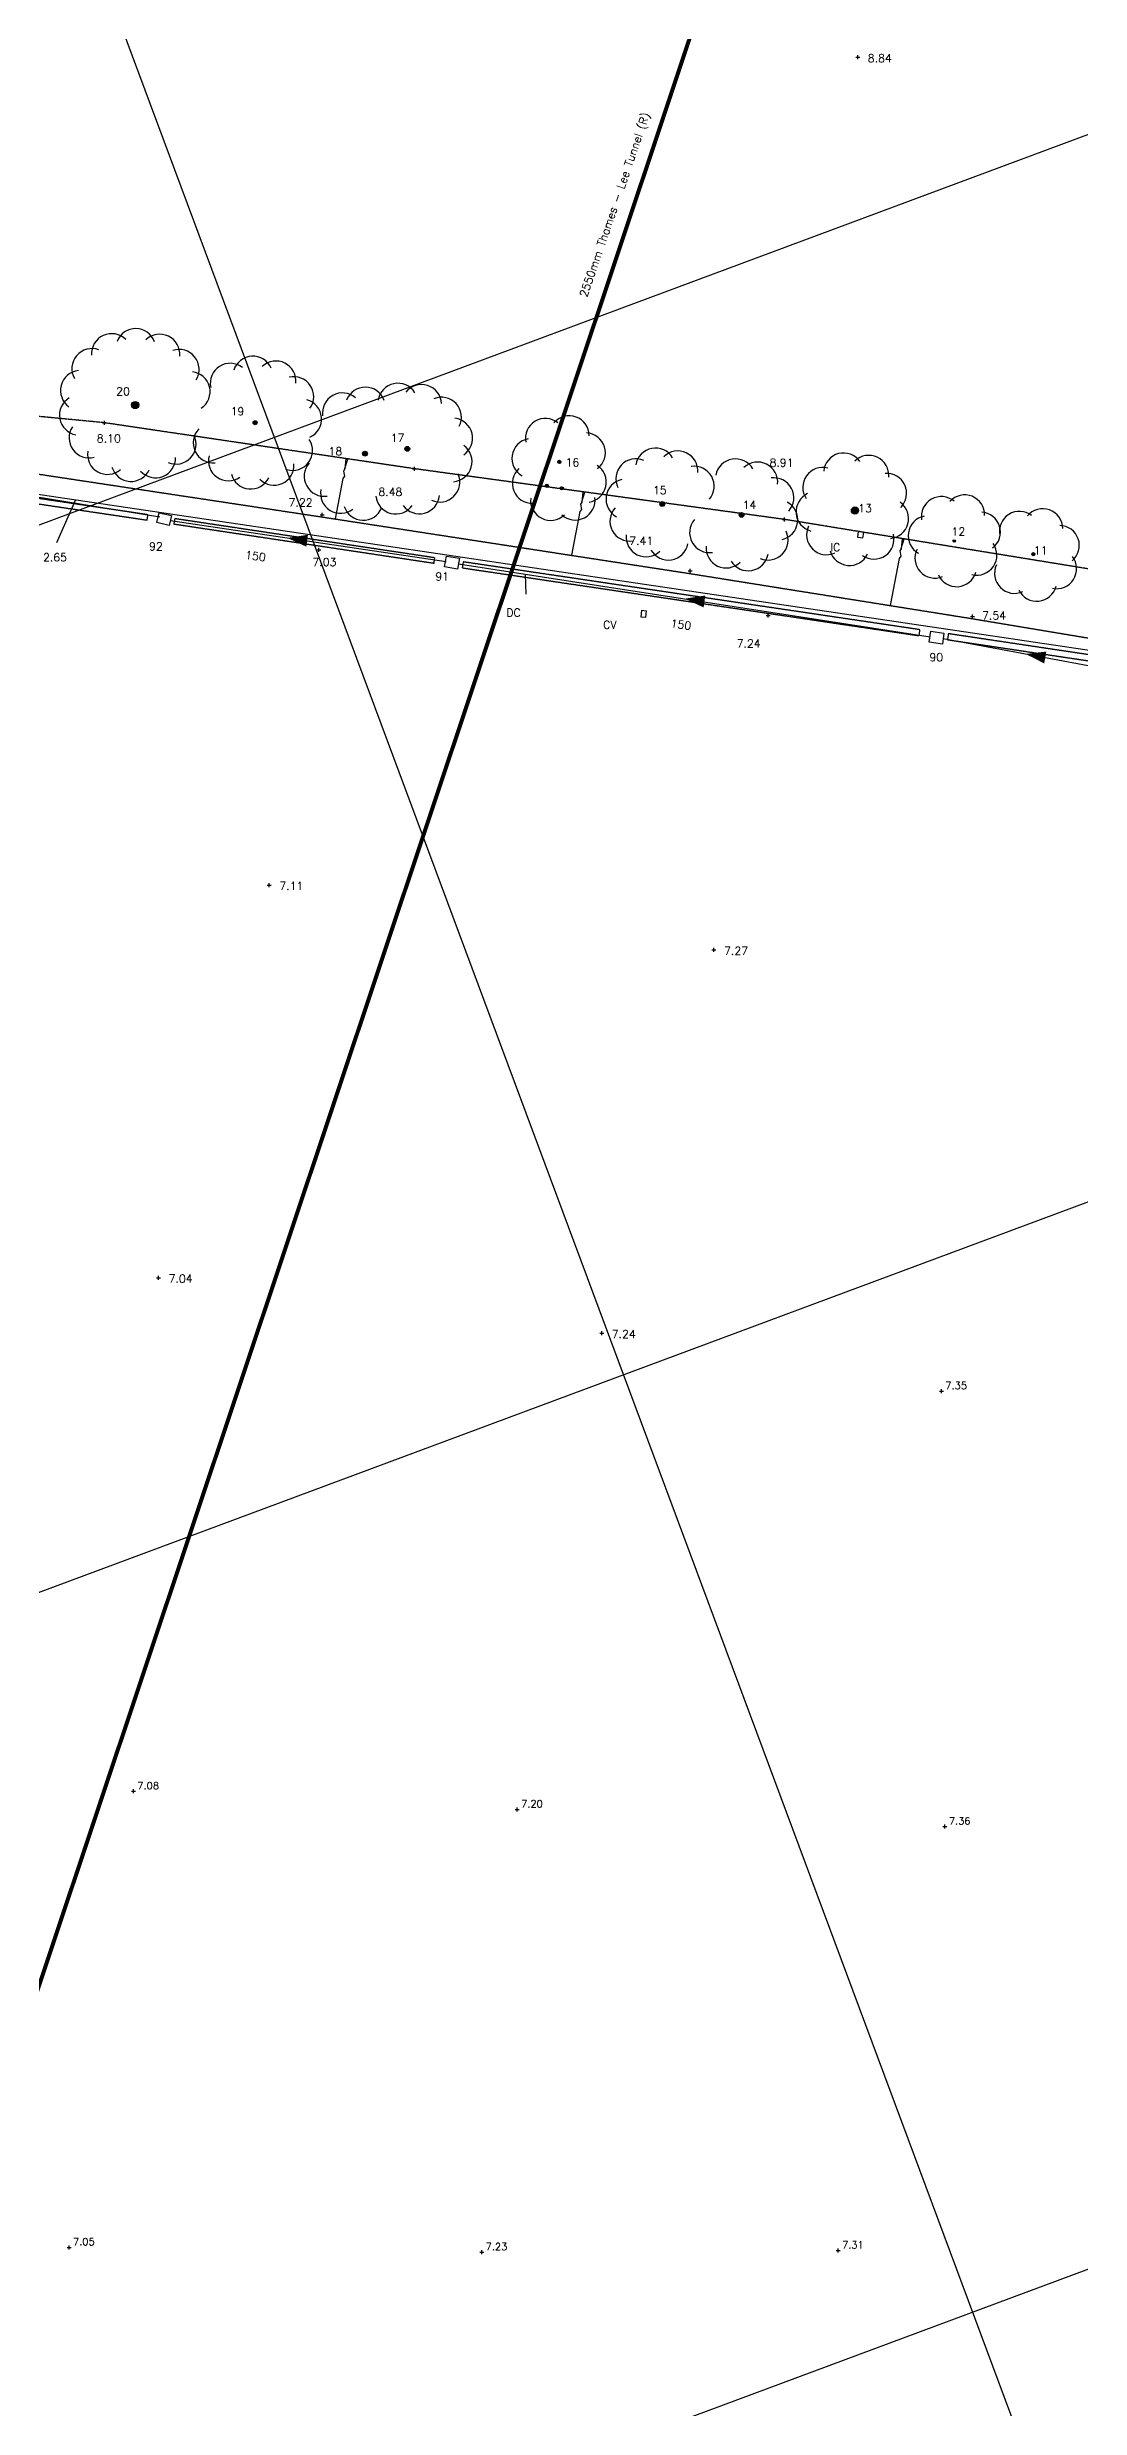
# Model space of a CAD drawing. Extents: x -4000 to 590500, y -6503 to 470250.
# Drawn here: x 212822 to 264421, y 271888 to 389879 of the extents above; entities that cross this region are included whole.
import ezdxf

# ---------------------------------------------------------------- set-up
doc = ezdxf.new("R2010")
doc.units = 0
doc.header["$LTSCALE"] = 0.0508
doc.linetypes.add('DASHED', pattern=[19.05, 12.7, -6.35])
for name, color, linetype in [('BOUNDARY', 30, 'CONTINUOUS'), ('DETAIL', 5, 'CONTINUOUS'), ('GRID', 253, 'CONTINUOUS'), ('LEVEL', 1, 'CONTINUOUS'), ('MH_NUMBER', 7, 'CONTINUOUS'), ('SERVICE', 1, 'CONTINUOUS'), ('STORM', 5, 'CONTINUOUS'), ('TEXT', 7, 'CONTINUOUS'), ('TEXT_SERVICE', 1, 'CONTINUOUS'), ('TREE_NUMBER', 7, 'CONTINUOUS'), ('VEGETATION', 3, 'CONTINUOUS'), ('WATER', 6, 'CONTINUOUS')]:
    doc.layers.add(name, color=color, linetype=linetype)
doc.styles.add('ROMANS', font='Romans.shx')

msp = doc.modelspace()

# ---------------------------------------------------------------- hatches: boundary and pattern name
at = {"layer": 'VEGETATION', "linetype": 'Continuous'}
h = msp.add_hatch(color=256, dxfattribs=at)
edge = h.paths.add_edge_path()
edge.add_arc((217215, 371992), 180, 0, 360)
h = msp.add_hatch(color=256, dxfattribs=at)
edge = h.paths.add_edge_path()
edge.add_arc((223211, 371112), 100, 0, 360)
h = msp.add_hatch(color=256, dxfattribs=at)
edge = h.paths.add_edge_path()
edge.add_arc((228699, 369562), 120, 0, 360)
h = msp.add_hatch(color=256, dxfattribs=at)
edge = h.paths.add_edge_path()
edge.add_arc((230814, 369802), 120, 0, 360)
h = msp.add_hatch(color=256, dxfattribs=at)
edge = h.paths.add_edge_path()
edge.add_arc((238416, 369151), 79.6, 0, 360)
h = msp.add_hatch(color=256, dxfattribs=at)
edge = h.paths.add_edge_path()
edge.add_arc((237788, 367959), 79.6, 0, 360)
h = msp.add_hatch(color=256, dxfattribs=at)
edge = h.paths.add_edge_path()
edge.add_arc((238542, 367833), 79.6, 0, 360)
h = msp.add_hatch(color=256, dxfattribs=at)
edge = h.paths.add_edge_path()
edge.add_arc((243556, 367046), 120, 0, 360)
h = msp.add_hatch(color=256, dxfattribs=at)
edge = h.paths.add_edge_path()
edge.add_arc((247519, 366503), 120, 0, 360)
h = msp.add_hatch(color=256, dxfattribs=at)
edge = h.paths.add_edge_path()
edge.add_arc((253187, 366718), 180, 0, 360)
h = msp.add_hatch(color=256, dxfattribs=at)
edge = h.paths.add_edge_path()
edge.add_arc((258145, 365194), 60, 0, 360)
h = msp.add_hatch(color=256, dxfattribs=at)
edge = h.paths.add_edge_path()
edge.add_arc((262097, 364541), 79.6, 0, 360)

# ---------------------------------------------------------------- linework, layer by layer
at = {"layer": 'BOUNDARY', "linetype": 'Continuous'}
msp.add_line((173557, 373296), (272388, 358623), dxfattribs=at)
at = {"layer": 'DETAIL', "linetype": 'DASHED', "flags": 128}
for points in [[(276052, 351503), (275479, 360725), (272852, 362511), (268648, 363183), (249665, 366274), (231176, 368806), (215676, 371106), (205030, 372134), (183527, 375295), (178010, 375491)], [(187296, 372220), (204718, 369702), (226537, 366404), (244917, 363575), (259001, 361326), (271312, 359271), (272762, 358710), (272407, 358385)]]:
    msp.add_lwpolyline(points, dxfattribs=at)
at = {"layer": 'DETAIL', "flags": 128}
for points in [[(227697, 368815), (227841, 369296), (227743, 369315)], [(239537, 367154), (239682, 367636), (239584, 367655)], [(255497, 364817), (255642, 365298), (255544, 365317)]]:
    msp.add_lwpolyline(points, close=True, dxfattribs=at)
for points in [[(227697, 368815), (227696, 368807), (227623, 368696), (227674, 368435), (227602, 368324), (227209, 366301)], [(239537, 367154), (239536, 367146), (239463, 367035), (239515, 366775), (239442, 366664), (239019, 364483)], [(255497, 364817), (255496, 364809), (255423, 364698), (255475, 364437), (255402, 364326), (254946, 361974)]]:
    msp.add_lwpolyline(points, dxfattribs=at)
at = {"layer": 'GRID', "linetype": 'Continuous', "flags": 128}
for points in [[(0, 286921), (478251, 465000)], [(362081, 0), (188936, 465000)], [(0, 233568), (535000, 432777)], [(0, 180214), (535000, 379423)]]:
    msp.add_lwpolyline(points, dxfattribs=at)
at = {"layer": 'LEVEL', "flags": 128}
for points in [[(253224, 389374), (253424, 389374)], [(253324, 389274), (253324, 389474)], [(215576, 371106), (215776, 371106)], [(215676, 371006), (215676, 371206)], [(231076, 368806), (231276, 368806)], [(231176, 368706), (231176, 368906)], [(226469, 366502), (226669, 366502)], [(226569, 366402), (226569, 366602)], [(249565, 366274), (249765, 366274)], [(249665, 366174), (249665, 366374)], [(226293, 364750), (226493, 364750)], [(226393, 364650), (226393, 364850)], [(244849, 363705), (245049, 363705)], [(244949, 363605), (244949, 363805)], [(248752, 361466), (248952, 361466)], [(248852, 361366), (248852, 361566)], [(258967, 361424), (259167, 361424)], [(259067, 361324), (259067, 361524)], [(223921, 347899), (223921, 348099)], [(223821, 347999), (224021, 347999)], [(246041, 344761), (246241, 344761)], [(246141, 344661), (246141, 344861)], [(218286, 328372), (218486, 328372)], [(218386, 328272), (218386, 328472)], [(240529, 325503), (240529, 325703)], [(240429, 325603), (240629, 325603)], [(257404, 322705), (257604, 322705)], [(257504, 322605), (257504, 322805)], [(217027, 302706), (217227, 302706)], [(217127, 302605), (217127, 302806)], [(236206, 301799), (236406, 301799)], [(236306, 301699), (236306, 301899)], [(257580, 300938), (257780, 300938)], [(257680, 300838), (257680, 301038)], [(213812, 279908), (214012, 279908)], [(213912, 279808), (213912, 280008)], [(234432, 279665), (234632, 279665)], [(234532, 279565), (234532, 279765)], [(252244, 279752), (252444, 279752)], [(252344, 279652), (252344, 279852)]]:
    msp.add_lwpolyline(points, dxfattribs=at)
at = {"layer": 'SERVICE', "linetype": 'DASHED', "flags": 128}
for points in [[(203814, 368616), (217841, 366526), (217797, 366229), (203769, 368320)], [(219208, 366328), (232177, 364374), (232133, 364077), (219163, 366031)], [(233561, 363857), (256394, 360466), (256438, 360762), (233605, 364154)], [(257808, 360265), (272092, 358129), (270280, 343597), (270628, 323467), (270908, 323472), (270560, 343602), (272407, 358385), (257852, 360562)]]:
    msp.add_lwpolyline(points, close=True, dxfattribs=at)
at = {"layer": 'SERVICE', "linetype": 'Continuous', "flags": 128}
for points in [[(218409, 366613), (219032, 366467), (218916, 365971), (218293, 366117)], [(253305, 365393), (253582, 365352), (253624, 365629), (253347, 365670)], [(232681, 363901), (232774, 364443), (233424, 364332), (233332, 363790)], [(242750, 361710), (242716, 361372), (242497, 361395), (242532, 361733)], [(257555, 360049), (256902, 360143), (256980, 360687), (257633, 360594)]]:
    msp.add_lwpolyline(points, close=True, dxfattribs=at)
at = {"layer": 'STORM', "linetype": 'Continuous', "flags": 128}
for points in [[(203620, 368816), (218445, 366401)], [(218974, 366219), (232759, 364172)], [(233378, 364061), (256941, 360415)], [(257594, 360322), (270296, 357953)]]:
    msp.add_lwpolyline(points, dxfattribs=at)
at = {"layer": 'STORM', "flags": 128}
for points in [[(224820, 365351, 0, 600, 0), (225811, 365212, 600, 600, 0)], [(244676, 362313, 0, 600, 0), (245666, 362175, 600, 600, 0)], [(261712, 359554, 0, 600, 0), (262696, 359375, 600, 600, 0)]]:
    msp.add_lwpolyline(points, format="xyseb", dxfattribs=at)
at = {"layer": 'TEXT', "linetype": 'Continuous'}
msp.add_line((214228, 367258), (213285, 365114), dxfattribs=at)
at = {"layer": 'TEXT_SERVICE', "linetype": 'Continuous'}
msp.add_line((236698, 363544), (236739, 362540), dxfattribs=at)
at = {"layer": 'VEGETATION', "linetype": 'Continuous'}
for centre, radius in [((217215, 371992), 180), ((223211, 371112), 100), ((228699, 369562), 120), ((230814, 369802), 120), ((238416, 369151), 79.6), ((237788, 367959), 79.6), ((238542, 367833), 79.6), ((243556, 367046), 120), ((247519, 366503), 120), ((253187, 366718), 180), ((258145, 365194), 60), ((262097, 364541), 79.6)]:
    msp.add_circle(centre, radius, dxfattribs=at)
for centre, start, end in [((216037, 374561), 44.99385, 184.26558), ((217244, 374818), 19.77666, 159.04839), ((218445, 374536), 354.55947, 133.8312), ((215055, 373814), 70.21104, 209.48277), ((219412, 373770), 329.34228, 108.61401), ((221970, 373079), 52.62436, 191.89609), ((223096, 373435), 23.2043, 162.47603), ((224252, 373192), 353.78424, 133.05597), ((214484, 372720), 95.42823, 234.69996), ((219960, 372664), 304.12509, 83.39682), ((225140, 372412), 324.36419, 103.63592), ((228719, 371888), 19.86542, 159.13715), ((230345, 372080), 32.0109, 171.28263), ((231524, 372017), 2.59084, 141.86257), ((214434, 371488), 120.64543, 259.91716), ((225530, 371297), 294.94413, 74.21586), ((227574, 371598), 49.28547, 188.5572), ((232521, 371383), 333.17078, 112.44252), ((214914, 370351), 145.86262, 285.13435), ((221115, 370104), 136.03699, 275.30872), ((233077, 370341), 303.75073, 83.02246), ((237720, 370324), 51.48047, 190.7522), ((238908, 370453), 0.46462, 139.73635), ((239714, 369606), 307.52282, 86.79455), ((215833, 369527), 171.07981, 310.35154), ((218235, 369356), 221.51419, 0.78592), ((219260, 370042), 246.73138, 26.00311), ((221880, 369204), 165.45704, 304.72877), ((225077, 369723), 253.71721, 32.98894), ((233050, 369160), 274.33067, 53.6024), ((237046, 369323), 101.46005, 240.73178), ((243219, 368840), 31.00286, 170.27459), ((244332, 368699), 355.22034, 134.49207), ((252618, 368596), 35.02959, 174.30132), ((253876, 368479), 355.02959, 134.30132), ((217014, 369173), 196.297, 335.56873), ((222989, 368796), 194.8771, 334.14883), ((224155, 368986), 224.29716, 3.56889), ((226665, 368433), 139.37587, 278.6476), ((232446, 368144), 244.91061, 24.18234), ((237062, 368080), 132.06173, 271.33346), ((239760, 368135), 277.91184, 57.18357), ((241747, 367293), 102.56791, 241.83964), ((242234, 368304), 66.78539, 206.05712), ((245152, 367933), 319.43781, 98.70954), ((247216, 368304), 29.91549, 169.18722), ((248326, 368141), 354.13297, 133.4047), ((249132, 367360), 318.35044, 97.62217), ((251578, 367877), 75.02959, 214.30132), ((254765, 367580), 315.02959, 94.30132), ((227481, 367580), 168.79593, 308.06766), ((230240, 367548), 186.0705, 325.34223), ((231421, 367557), 215.49056, 354.76229), ((237976, 367228), 174.13297, 313.4047), ((239202, 367245), 227.98476, 7.25649), ((249329, 366255), 282.56791, 61.83964), ((251244, 366658), 115.02959, 254.30132), ((254868, 366320), 275.02959, 54.30132), ((257505, 366418), 50.13043, 189.40216), ((258668, 366501), 358.70942, 137.98115), ((228612, 367237), 198.21598, 337.48771), ((241944, 366189), 138.35044, 277.62217), ((245923, 365616), 139.43781, 278.70954), ((251771, 365509), 155.02959, 294.30132), ((256844, 365457), 101.50777, 240.7795), ((259457, 365644), 307.22897, 86.5007), ((261404, 365680), 52.35397, 191.6257), ((262571, 365808), 0.9254, 140.19713), ((263398, 364976), 309.49683, 88.76856), ((242749, 365408), 174.13297, 313.4047), ((243859, 365245), 209.91549, 349.18722), ((246744, 364850), 175.22034, 314.49207), ((248842, 365244), 246.78539, 26.05712), ((252914, 364969), 195.02959, 334.30132), ((254137, 365289), 235.02959, 14.30132), ((257182, 364342), 152.96845, 292.24018), ((259278, 364491), 255.81854, 35.09027), ((247856, 364708), 211.00286, 350.27459), ((258265, 363912), 204.44321, 343.71494), ((261161, 363579), 155.21112, 294.48285), ((263264, 363810), 258.06826, 37.33999), ((262268, 363188), 206.63969, 345.91142)]:
    msp.add_arc(centre, 1000, start, end, dxfattribs=at)
at = {"layer": 'WATER', "linetype": 'Continuous', "const_width": 200, "flags": 128}
msp.add_lwpolyline([(114544, 0), (261622, 440305)], dxfattribs=at)

# ---------------------------------------------------------------- texts
at = {"layer": 'LEVEL', "style": 'ROMANS'}
for s, height, p in [('8.84', 400, (253827, 389130)), ('8.10', 400, (215300, 370126)), ('8.91', 400, (248917, 368912)), ('7.22', 400, (224883, 366919)), ('8.48', 400, (229369, 367457)), ('7.41', 400, (241905, 365011)), ('7.03', 400, (226072, 363946)), ('7.54', 400, (259537, 361278)), ('7.24', 400, (247274, 359872)), ('7.11', 400, (224424, 347755)), ('7.27', 400, (246644, 344517)), ('7.04', 400, (218889, 328128)), ('7.24', 400, (241032, 325359)), ('7.35', 360, (257704, 322805)), ('7.08', 360, (217327, 302806)), ('7.20', 360, (236506, 301899)), ('7.36', 360, (257880, 301038)), ('7.05', 360, (214112, 280008)), ('7.23', 360, (234732, 279765)), ('7.31', 360, (252544, 279852))]:
    msp.add_text(s, height=height, dxfattribs=at).set_placement(p)
at = {"layer": 'MH_NUMBER', "linetype": 'Continuous', "style": 'ROMANS'}
for s, p in [('92', (217910, 364729)), ('91', (232215, 363226)), ('90', (256907, 359188))]:
    msp.add_text(s, height=400, dxfattribs=at).set_placement(p)
at = {"layer": 'STORM', "linetype": 'Continuous', "style": 'ROMANS'}
for p in [(222694, 364320), (243956, 360893)]:
    msp.add_text('150', height=400, rotation=351.84895, dxfattribs=at).set_placement(p)
at = {"layer": 'TEXT', "style": 'ROMANS'}
msp.add_text('CLF h 2.65', height=400, dxfattribs=at).set_placement((210776, 364182))
at = {"layer": 'TEXT_SERVICE', "style": 'ROMANS'}
for s, p in [('IC', (251958, 364686)), ('DC', (235764, 361416)), ('CV', (240603, 360809))]:
    msp.add_text(s, height=400, dxfattribs=at).set_placement(p)
at = {"layer": 'TREE_NUMBER', "style": 'ROMANS'}
for s, p in [('20', (216268, 372478)), ('19', (221988, 371479)), ('17', (229985, 370146)), ('18', (226875, 369480)), ('16', (238725, 368925)), ('15', (243091, 367538)), ('14', (247571, 366801)), ('13', (253346, 366635)), ('12', (258011, 365469)), ('11', (262121, 364526))]:
    msp.add_text(s, height=400, dxfattribs=at).set_placement(p)
at = {"layer": 'WATER', "linetype": 'Continuous', "style": 'ROMANS'}
msp.add_text('2550mm Thames - Lee Tunnel (R)', height=400, rotation=71.07119, dxfattribs=at).set_placement((239789, 377352))

doc.saveas('drawing.dxf')
